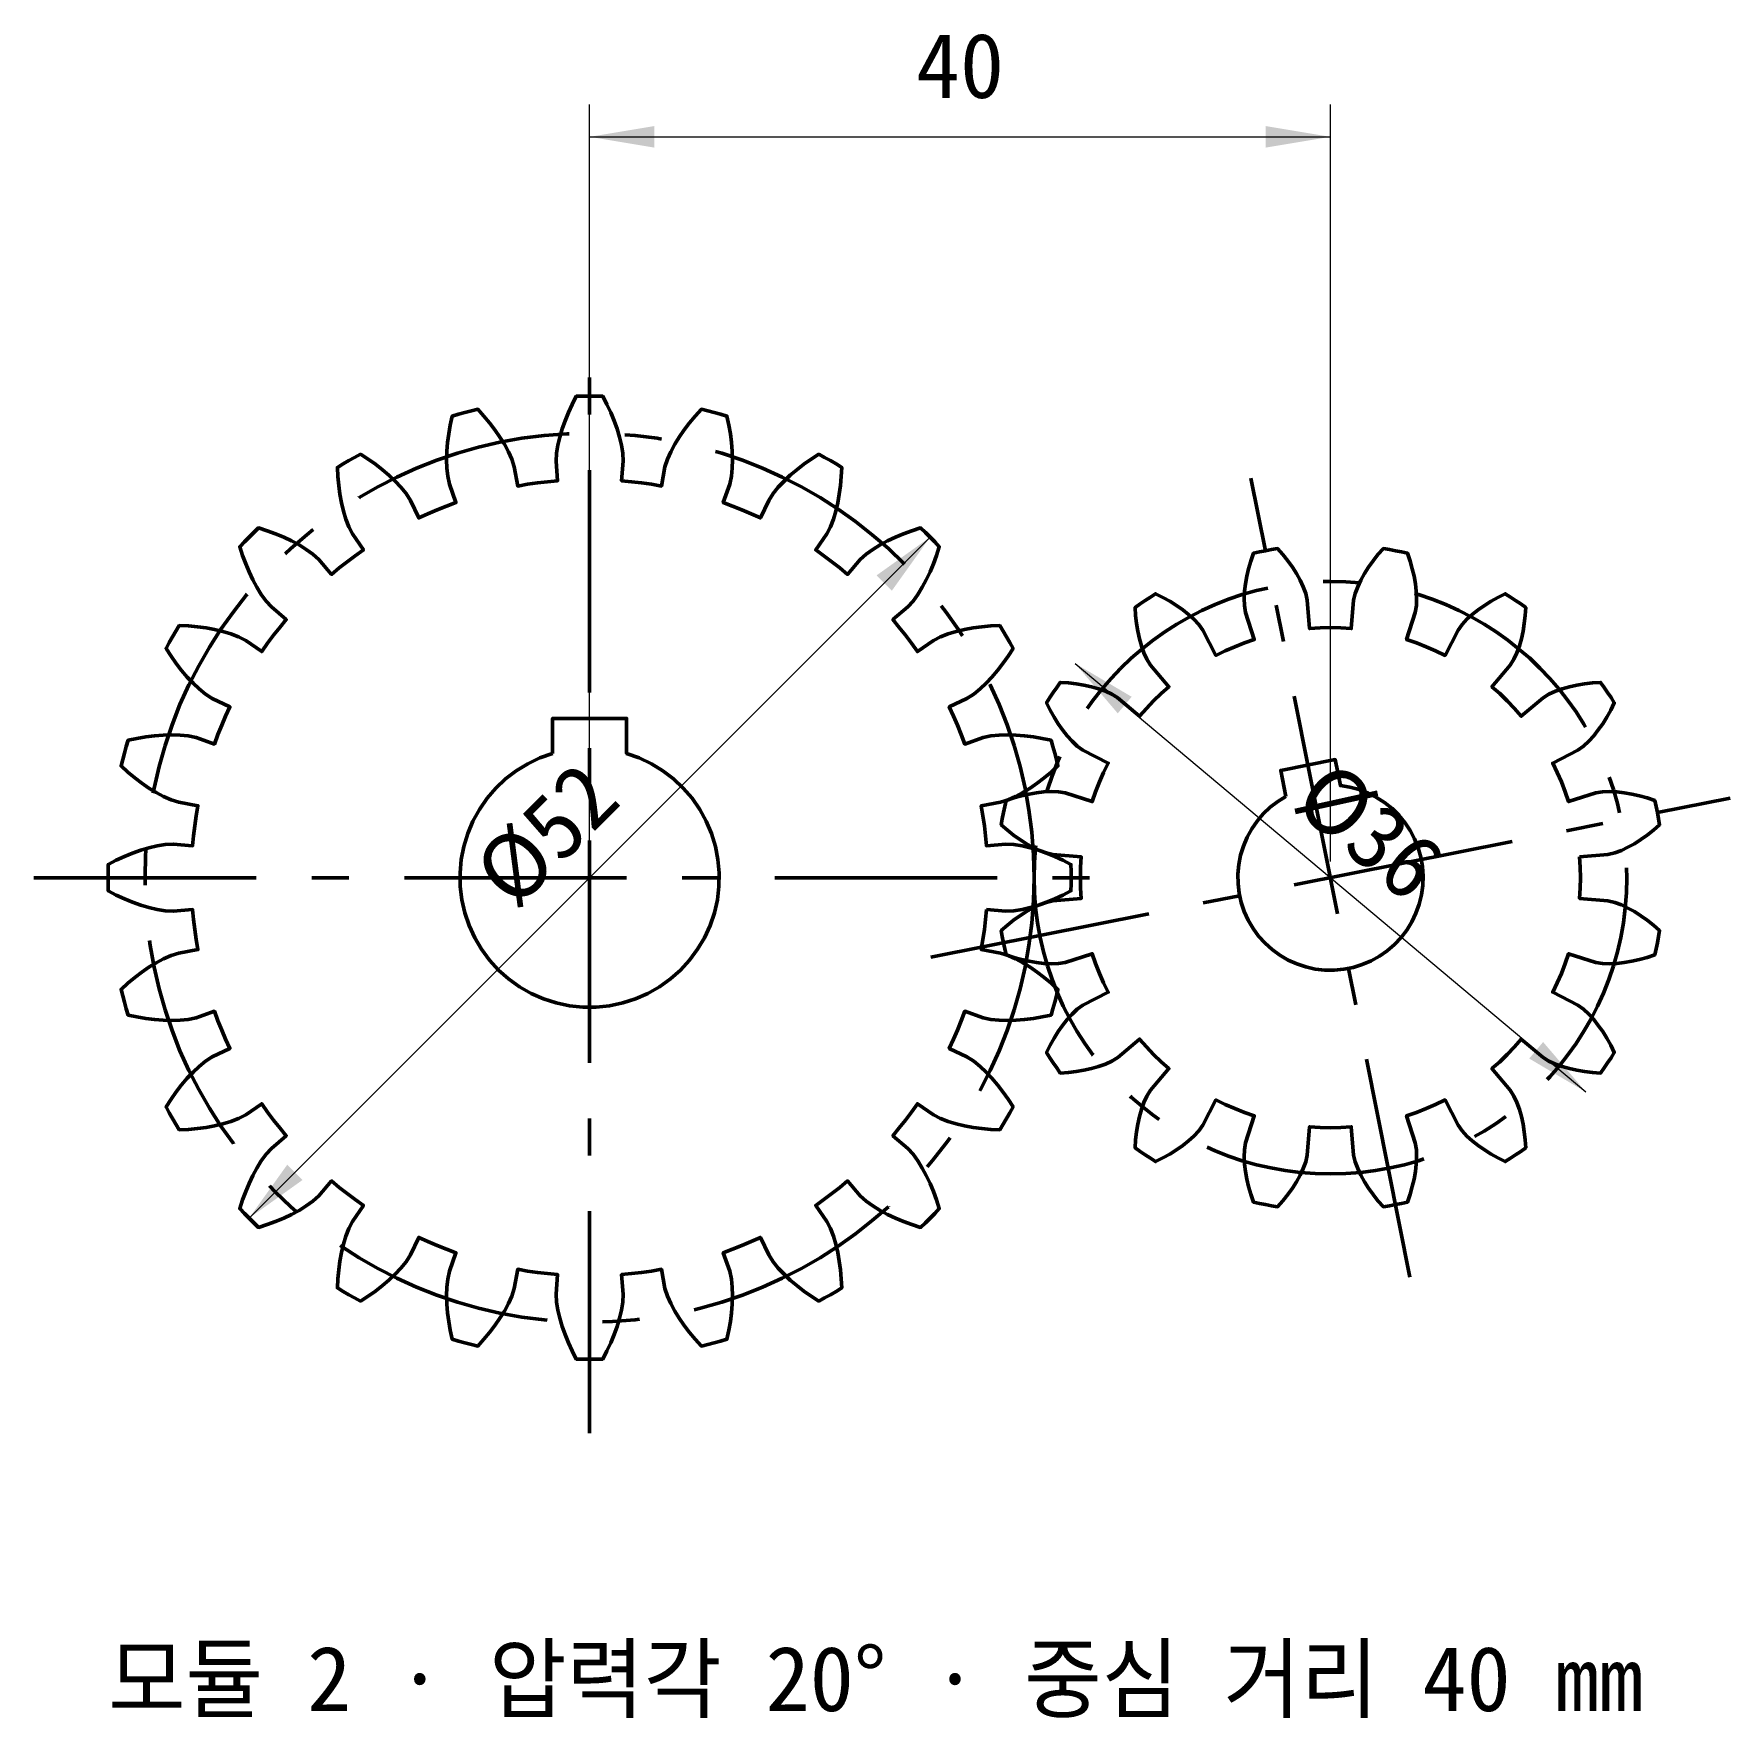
# Model space of a CAD drawing. Header units: millimetres. Extents: x -30 to 61.6, y -45.4 to 45.6.
import ezdxf
from ezdxf.enums import TextEntityAlignment as Align

# ---------------------------------------------------------------- set-up
doc = ezdxf.new("R2010")
doc.units = ezdxf.units.MM
doc.linetypes.add('CENTER', pattern=[20, 12, -3, 2, -3])
doc.layers.add('문자', color=7, linetype='CONTINUOUS', lineweight=25)
doc.layers.add('외형선', color=7, linetype='CONTINUOUS', lineweight=50)
doc.layers.add('치수', color=8, linetype='CONTINUOUS', lineweight=18, true_color=0x2fa36b)

msp = doc.modelspace()

# ---------------------------------------------------------------- linework, layer by layer
at = {"layer": '외형선', "linetype": 'CENTER'}
for p, q in [((0, -30), (0, 30)), ((44.291987, -21.577276), (35.708013, 21.577276)), ((18.422724, -4.291987), (61.577276, 4.291987)), ((-30, 0), (30, 0))]:
    msp.add_line(p, q, dxfattribs=at)
at = {"layer": '외형선'}
for points in [[(21.430627, -1.725757), (22.479853, -1.810249), (22.91387, -1.788269), (23.351372, -1.717757), (23.790707, -1.613962), (24.231035, -1.481979), (24.671701, -1.324597), (25.112129, -1.143603), (25.551784, -0.940248), (25.990154, -0.71546), (25.997538, -0.357764), (26, 0), (25.997538, 0.357764), (25.990154, 0.71546), (25.551784, 0.940248), (25.112129, 1.143603), (24.671701, 1.324597), (24.231035, 1.481979), (23.790707, 1.613962), (23.351372, 1.717757), (22.91387, 1.788269), (22.479853, 1.810249), (21.430627, 1.725757), (21.380173, 2.266759), (21.316065, 2.806313), (21.238342, 3.344075), (21.147055, 3.879701), (22.182398, 4.069648), (22.595937, 4.203211), (23.000282, 4.384554), (23.397782, 4.59852), (23.788947, 4.839971), (24.173864, 5.106043), (24.552441, 5.394861), (24.924482, 5.705079), (25.289736, 6.035666), (25.20429, 6.383085), (25.114071, 6.729295), (25.019098, 7.074231), (24.919386, 7.417828), (24.437774, 7.521498), (23.960468, 7.604133), (23.488202, 7.664969), (23.021818, 7.702935), (22.562334, 7.716455), (22.111105, 7.703006), (21.670261, 7.657881), (21.245344, 7.566781), (20.253737, 7.213608), (20.064981, 7.723117), (19.86341, 8.227694), (19.649153, 8.727016), (19.422346, 9.220764), (20.373248, 9.672205), (20.738128, 9.908249), (21.08176, 10.188064), (21.410337, 10.497621), (21.725681, 10.832086), (22.028619, 11.188716), (22.319544, 11.565675), (22.598618, 11.961613), (22.865864, 12.37547), (22.693411, 12.688937), (22.51666, 13), (22.335647, 13.308602), (22.150404, 13.614684), (21.65837, 13.590171), (21.17594, 13.546454), (20.704021, 13.482985), (20.243702, 13.398949), (19.796375, 13.293085), (19.364003, 13.163308), (18.949859, 13.005621), (18.562999, 12.807648), (17.696588, 12.209863), (17.382393, 12.653158), (17.057097, 13.088371), (16.720906, 13.515225), (16.374036, 13.933447), (17.175696, 14.615617), (17.46705, 14.938056), (17.726552, 15.297276), (17.963813, 15.681327), (18.181846, 16.086011), (18.382159, 16.508895), (18.565607, 16.948307), (18.732696, 17.402984), (18.883721, 17.871908), (18.636013, 18.130058), (18.384776, 18.384776), (18.130058, 18.636013), (17.871908, 18.883721), (17.402984, 18.732696), (16.948307, 18.565607), (16.508895, 18.382159), (16.086011, 18.181846), (15.681327, 17.963813), (15.297276, 17.726552), (14.938056, 17.46705), (14.615617, 17.175696), (13.933447, 16.374036), (13.515225, 16.720906), (13.088371, 17.057097), (12.653158, 17.382393), (12.209863, 17.696588), (12.807648, 18.562999), (13.005621, 18.949859), (13.163308, 19.364003), (13.293085, 19.796375), (13.398949, 20.243702), (13.482985, 20.704021), (13.546454, 21.17594), (13.590171, 21.65837), (13.614684, 22.150404), (13.308602, 22.335647), (13, 22.51666), (12.688937, 22.693411), (12.37547, 22.865864), (11.961613, 22.598618), (11.565675, 22.319544), (11.188716, 22.028619), (10.832086, 21.725681), (10.497621, 21.410337), (10.188064, 21.08176), (9.908249, 20.738128), (9.672205, 20.373248), (9.220764, 19.422346), (8.727016, 19.649153), (8.227694, 19.86341), (7.723117, 20.064981), (7.213608, 20.253737), (7.566781, 21.245344), (7.657881, 21.670261), (7.703006, 22.111105), (7.716455, 22.562334), (7.702935, 23.021818), (7.664969, 23.488202), (7.604133, 23.960468), (7.521498, 24.437774), (7.417828, 24.919386), (7.074231, 25.019098), (6.729295, 25.114071), (6.383085, 25.20429), (6.035666, 25.289736), (5.705079, 24.924482), (5.394861, 24.552441), (5.106043, 24.173864), (4.839971, 23.788947), (4.59852, 23.397782), (4.384554, 23.000282), (4.203211, 22.595937), (4.069648, 22.182398), (3.879701, 21.147055), (3.344075, 21.238342), (2.806313, 21.316065), (2.266759, 21.380173), (1.725757, 21.430627), (1.810249, 22.479853), (1.788269, 22.91387), (1.717757, 23.351372), (1.613962, 23.790707), (1.481979, 24.231035), (1.324597, 24.671701), (1.143603, 25.112129), (0.940248, 25.551784), (0.71546, 25.990154), (0.357764, 25.997538), (0, 26), (-0.357764, 25.997538), (-0.71546, 25.990154), (-0.940248, 25.551784), (-1.143603, 25.112129), (-1.324597, 24.671701), (-1.481979, 24.231035), (-1.613962, 23.790707), (-1.717757, 23.351372), (-1.788269, 22.91387), (-1.810249, 22.479853), (-1.725757, 21.430627), (-2.266759, 21.380173), (-2.806313, 21.316065), (-3.344075, 21.238342), (-3.879701, 21.147055), (-4.069648, 22.182398), (-4.203211, 22.595937), (-4.384554, 23.000282), (-4.59852, 23.397782), (-4.839971, 23.788947), (-5.106043, 24.173864), (-5.394861, 24.552441), (-5.705079, 24.924482), (-6.035666, 25.289736), (-6.383085, 25.20429), (-6.729295, 25.114071), (-7.074231, 25.019098), (-7.417828, 24.919386), (-7.521498, 24.437774), (-7.604133, 23.960468), (-7.664969, 23.488202), (-7.702935, 23.021818), (-7.716455, 22.562334), (-7.703006, 22.111105), (-7.657881, 21.670261), (-7.566781, 21.245344), (-7.213608, 20.253737), (-7.723117, 20.064981), (-8.227694, 19.86341), (-8.727016, 19.649153), (-9.220764, 19.422346), (-9.672205, 20.373248), (-9.908249, 20.738128), (-10.188064, 21.08176), (-10.497621, 21.410337), (-10.832086, 21.725681), (-11.188716, 22.028619), (-11.565675, 22.319544), (-11.961613, 22.598618), (-12.37547, 22.865864), (-12.688937, 22.693411), (-13, 22.51666), (-13.308602, 22.335647), (-13.614684, 22.150404), (-13.590171, 21.65837), (-13.546454, 21.17594), (-13.482985, 20.704021), (-13.398949, 20.243702), (-13.293085, 19.796375), (-13.163308, 19.364003), (-13.005621, 18.949859), (-12.807648, 18.562999), (-12.209863, 17.696588), (-12.653158, 17.382393), (-13.088371, 17.057097), (-13.515225, 16.720906), (-13.933447, 16.374036), (-14.615617, 17.175696), (-14.938056, 17.46705), (-15.297276, 17.726552), (-15.681327, 17.963813), (-16.086011, 18.181846), (-16.508895, 18.382159), (-16.948307, 18.565607), (-17.402984, 18.732696), (-17.871908, 18.883721), (-18.130058, 18.636013), (-18.384776, 18.384776), (-18.636013, 18.130058), (-18.883721, 17.871908), (-18.732696, 17.402984), (-18.565607, 16.948307), (-18.382159, 16.508895), (-18.181846, 16.086011), (-17.963813, 15.681327), (-17.726552, 15.297276), (-17.46705, 14.938056), (-17.175696, 14.615617), (-16.374036, 13.933447), (-16.720906, 13.515225), (-17.057097, 13.088371), (-17.382393, 12.653158), (-17.696588, 12.209863), (-18.562999, 12.807648), (-18.949859, 13.005621), (-19.364003, 13.163308), (-19.796375, 13.293085), (-20.243702, 13.398949), (-20.704021, 13.482985), (-21.17594, 13.546454), (-21.65837, 13.590171), (-22.150404, 13.614684), (-22.335647, 13.308602), (-22.51666, 13), (-22.693411, 12.688937), (-22.865864, 12.37547), (-22.598618, 11.961613), (-22.319544, 11.565675), (-22.028619, 11.188716), (-21.725681, 10.832086), (-21.410337, 10.497621), (-21.08176, 10.188064), (-20.738128, 9.908249), (-20.373248, 9.672205), (-19.422346, 9.220764), (-19.649153, 8.727016), (-19.86341, 8.227694), (-20.064981, 7.723117), (-20.253737, 7.213608), (-21.245344, 7.566781), (-21.670261, 7.657881), (-22.111105, 7.703006), (-22.562334, 7.716455), (-23.021818, 7.702935), (-23.488202, 7.664969), (-23.960468, 7.604133), (-24.437774, 7.521498), (-24.919386, 7.417828), (-25.019098, 7.074231), (-25.114071, 6.729295), (-25.20429, 6.383085), (-25.289736, 6.035666), (-24.924482, 5.705079), (-24.552441, 5.394861), (-24.173864, 5.106043), (-23.788947, 4.839971), (-23.397782, 4.59852), (-23.000282, 4.384554), (-22.595937, 4.203211), (-22.182398, 4.069648), (-21.147055, 3.879701), (-21.238342, 3.344075), (-21.316065, 2.806313), (-21.380173, 2.266759), (-21.430627, 1.725757), (-22.479853, 1.810249), (-22.91387, 1.788269), (-23.351372, 1.717757), (-23.790707, 1.613962), (-24.231035, 1.481979), (-24.671701, 1.324597), (-25.112129, 1.143603), (-25.551784, 0.940248), (-25.990154, 0.71546), (-25.997538, 0.357764), (-26, 0), (-25.997538, -0.357764), (-25.990154, -0.71546), (-25.551784, -0.940248), (-25.112129, -1.143603), (-24.671701, -1.324597), (-24.231035, -1.481979), (-23.790707, -1.613962), (-23.351372, -1.717757), (-22.91387, -1.788269), (-22.479853, -1.810249), (-21.430627, -1.725757), (-21.380173, -2.266759), (-21.316065, -2.806313), (-21.238342, -3.344075), (-21.147055, -3.879701), (-22.182398, -4.069648), (-22.595937, -4.203211), (-23.000282, -4.384554), (-23.397782, -4.59852), (-23.788947, -4.839971), (-24.173864, -5.106043), (-24.552441, -5.394861), (-24.924482, -5.705079), (-25.289736, -6.035666), (-25.20429, -6.383085), (-25.114071, -6.729295), (-25.019098, -7.074231), (-24.919386, -7.417828), (-24.437774, -7.521498), (-23.960468, -7.604133), (-23.488202, -7.664969), (-23.021818, -7.702935), (-22.562334, -7.716455), (-22.111105, -7.703006), (-21.670261, -7.657881), (-21.245344, -7.566781), (-20.253737, -7.213608), (-20.064981, -7.723117), (-19.86341, -8.227694), (-19.649153, -8.727016), (-19.422346, -9.220764), (-20.373248, -9.672205), (-20.738128, -9.908249), (-21.08176, -10.188064), (-21.410337, -10.497621), (-21.725681, -10.832086), (-22.028619, -11.188716), (-22.319544, -11.565675), (-22.598618, -11.961613), (-22.865864, -12.37547), (-22.693411, -12.688937), (-22.51666, -13), (-22.335647, -13.308602), (-22.150404, -13.614684), (-21.65837, -13.590171), (-21.17594, -13.546454), (-20.704021, -13.482985), (-20.243702, -13.398949), (-19.796375, -13.293085), (-19.364003, -13.163308), (-18.949859, -13.005621), (-18.562999, -12.807648), (-17.696588, -12.209863), (-17.382393, -12.653158), (-17.057097, -13.088371), (-16.720906, -13.515225), (-16.374036, -13.933447), (-17.175696, -14.615617), (-17.46705, -14.938056), (-17.726552, -15.297276), (-17.963813, -15.681327), (-18.181846, -16.086011), (-18.382159, -16.508895), (-18.565607, -16.948307), (-18.732696, -17.402984), (-18.883721, -17.871908), (-18.636013, -18.130058), (-18.384776, -18.384776), (-18.130058, -18.636013), (-17.871908, -18.883721), (-17.402984, -18.732696), (-16.948307, -18.565607), (-16.508895, -18.382159), (-16.086011, -18.181846), (-15.681327, -17.963813), (-15.297276, -17.726552), (-14.938056, -17.46705), (-14.615617, -17.175696), (-13.933447, -16.374036), (-13.515225, -16.720906), (-13.088371, -17.057097), (-12.653158, -17.382393), (-12.209863, -17.696588), (-12.807648, -18.562999), (-13.005621, -18.949859), (-13.163308, -19.364003), (-13.293085, -19.796375), (-13.398949, -20.243702), (-13.482985, -20.704021), (-13.546454, -21.17594), (-13.590171, -21.65837), (-13.614684, -22.150404), (-13.308602, -22.335647), (-13, -22.51666), (-12.688937, -22.693411), (-12.37547, -22.865864), (-11.961613, -22.598618), (-11.565675, -22.319544), (-11.188716, -22.028619), (-10.832086, -21.725681), (-10.497621, -21.410337), (-10.188064, -21.08176), (-9.908249, -20.738128), (-9.672205, -20.373248), (-9.220764, -19.422346), (-8.727016, -19.649153), (-8.227694, -19.86341), (-7.723117, -20.064981), (-7.213608, -20.253737), (-7.566781, -21.245344), (-7.657881, -21.670261), (-7.703006, -22.111105), (-7.716455, -22.562334), (-7.702935, -23.021818), (-7.664969, -23.488202), (-7.604133, -23.960468), (-7.521498, -24.437774), (-7.417828, -24.919386), (-7.074231, -25.019098), (-6.729295, -25.114071), (-6.383085, -25.20429), (-6.035666, -25.289736), (-5.705079, -24.924482), (-5.394861, -24.552441), (-5.106043, -24.173864), (-4.839971, -23.788947), (-4.59852, -23.397782), (-4.384554, -23.000282), (-4.203211, -22.595937), (-4.069648, -22.182398), (-3.879701, -21.147055), (-3.344075, -21.238342), (-2.806313, -21.316065), (-2.266759, -21.380173), (-1.725757, -21.430627), (-1.810249, -22.479853), (-1.788269, -22.91387), (-1.717757, -23.351372), (-1.613962, -23.790707), (-1.481979, -24.231035), (-1.324597, -24.671701), (-1.143603, -25.112129), (-0.940248, -25.551784), (-0.71546, -25.990154), (-0.357764, -25.997538), (0, -26), (0.357764, -25.997538), (0.71546, -25.990154), (0.940248, -25.551784), (1.143603, -25.112129), (1.324597, -24.671701), (1.481979, -24.231035), (1.613962, -23.790707), (1.717757, -23.351372), (1.788269, -22.91387), (1.810249, -22.479853), (1.725757, -21.430627), (2.266759, -21.380173), (2.806313, -21.316065), (3.344075, -21.238342), (3.879701, -21.147055), (4.069648, -22.182398), (4.203211, -22.595937), (4.384554, -23.000282), (4.59852, -23.397782), (4.839971, -23.788947), (5.106043, -24.173864), (5.394861, -24.552441), (5.705079, -24.924482), (6.035666, -25.289736), (6.383085, -25.20429), (6.729295, -25.114071), (7.074231, -25.019098), (7.417828, -24.919386), (7.521498, -24.437774), (7.604133, -23.960468), (7.664969, -23.488202), (7.702935, -23.021818), (7.716455, -22.562334), (7.703006, -22.111105), (7.657881, -21.670261), (7.566781, -21.245344), (7.213608, -20.253737), (7.723117, -20.064981), (8.227694, -19.86341), (8.727016, -19.649153), (9.220764, -19.422346), (9.672205, -20.373248), (9.908249, -20.738128), (10.188064, -21.08176), (10.497621, -21.410337), (10.832086, -21.725681), (11.188716, -22.028619), (11.565675, -22.319544), (11.961613, -22.598618), (12.37547, -22.865864), (12.688937, -22.693411), (13, -22.51666), (13.308602, -22.335647), (13.614684, -22.150404), (13.590171, -21.65837), (13.546454, -21.17594), (13.482985, -20.704021), (13.398949, -20.243702), (13.293085, -19.796375), (13.163308, -19.364003), (13.005621, -18.949859), (12.807648, -18.562999), (12.209863, -17.696588), (12.653158, -17.382393), (13.088371, -17.057097), (13.515225, -16.720906), (13.933447, -16.374036), (14.615617, -17.175696), (14.938056, -17.46705), (15.297276, -17.726552), (15.681327, -17.963813), (16.086011, -18.181846), (16.508895, -18.382159), (16.948307, -18.565607), (17.402984, -18.732696), (17.871908, -18.883721), (18.130058, -18.636013), (18.384776, -18.384776), (18.636013, -18.130058), (18.883721, -17.871908), (18.732696, -17.402984), (18.565607, -16.948307), (18.382159, -16.508895), (18.181846, -16.086011), (17.963813, -15.681327), (17.726552, -15.297276), (17.46705, -14.938056), (17.175696, -14.615617), (16.374036, -13.933447), (16.720906, -13.515225), (17.057097, -13.088371), (17.382393, -12.653158), (17.696588, -12.209863), (18.562999, -12.807648), (18.949859, -13.005621), (19.364003, -13.163308), (19.796375, -13.293085), (20.243702, -13.398949), (20.704021, -13.482985), (21.17594, -13.546454), (21.65837, -13.590171), (22.150404, -13.614684), (22.335647, -13.308602), (22.51666, -13), (22.693411, -12.688937), (22.865864, -12.37547), (22.598618, -11.961613), (22.319544, -11.565675), (22.028619, -11.188716), (21.725681, -10.832086), (21.410337, -10.497621), (21.08176, -10.188064), (20.738128, -9.908249), (20.373248, -9.672205), (19.422346, -9.220764), (19.649153, -8.727016), (19.86341, -8.227694), (20.064981, -7.723117), (20.253737, -7.213608), (21.245344, -7.566781), (21.670261, -7.657881), (22.111105, -7.703006), (22.562334, -7.716455), (23.021818, -7.702935), (23.488202, -7.664969), (23.960468, -7.604133), (24.437774, -7.521498), (24.919386, -7.417828), (25.019098, -7.074231), (25.114071, -6.729295), (25.20429, -6.383085), (25.289736, -6.035666), (24.924482, -5.705079), (24.552441, -5.394861), (24.173864, -5.106043), (23.788947, -4.839971), (23.397782, -4.59852), (23.000282, -4.384554), (22.595937, -4.203211), (22.182398, -4.069648), (21.147055, -3.879701), (21.238342, -3.344075), (21.316065, -2.806313), (21.380173, -2.266759)], [(53.453223, 1.122852), (54.982986, 1.250531), (55.347592, 1.336754), (55.707594, 1.470883), (56.063611, 1.638178), (56.415437, 1.833736), (56.762677, 2.054862), (57.104854, 2.299808), (57.441447, 2.567327), (57.771905, 2.856464), (57.716049, 3.184589), (57.654135, 3.511626), (57.586185, 3.837462), (57.512221, 4.161985), (57.096269, 4.302652), (56.682923, 4.420999), (56.273056, 4.516354), (55.867627, 4.587764), (55.467745, 4.633798), (55.074807, 4.652118), (54.69088, 4.638269), (54.321031, 4.578401), (52.858854, 4.110946), (52.6766, 4.64261), (52.472374, 5.166226), (52.24653, 5.680889), (51.999461, 6.185705), (53.363916, 6.88908), (53.667772, 7.108269), (53.949042, 7.369954), (54.213938, 7.660757), (54.464146, 7.976067), (54.700333, 8.313244), (54.922726, 8.67049), (55.131322, 9.046453), (55.325978, 9.440042), (55.148806, 9.721815), (54.966453, 10.000264), (54.778983, 10.275294), (54.58646, 10.54681), (54.148339, 10.517591), (53.721168, 10.468749), (53.306009, 10.399996), (52.904114, 10.31082), (52.517055, 10.200321), (52.147017, 10.066875), (51.797614, 9.907158), (51.47883, 9.710312), (50.306841, 8.718889), (49.935001, 9.140337), (49.545942, 9.545942), (49.140337, 9.935001), (48.718889, 10.306841), (49.710312, 11.47883), (49.907158, 11.797614), (50.066875, 12.147017), (50.200321, 12.517055), (50.31082, 12.904114), (50.399996, 13.306009), (50.468749, 13.721168), (50.517591, 14.148339), (50.54681, 14.58646), (50.275294, 14.778983), (50.000264, 14.966453), (49.721815, 15.148806), (49.440042, 15.325978), (49.046453, 15.131322), (48.67049, 14.922726), (48.313244, 14.700333), (47.976067, 14.464146), (47.660757, 14.213938), (47.369954, 13.949042), (47.108269, 13.667772), (46.88908, 13.363916), (46.185705, 11.999461), (45.680889, 12.24653), (45.166226, 12.472374), (44.64261, 12.6766), (44.110946, 12.858854), (44.578401, 14.321031), (44.638269, 14.69088), (44.652118, 15.074807), (44.633798, 15.467745), (44.587764, 15.867627), (44.516354, 16.273056), (44.420999, 16.682923), (44.302652, 17.096269), (44.161985, 17.512221), (43.837462, 17.586185), (43.511626, 17.654135), (43.184589, 17.716049), (42.856464, 17.771905), (42.567327, 17.441447), (42.299808, 17.104854), (42.054862, 16.762677), (41.833736, 16.415437), (41.638178, 16.063611), (41.470883, 15.707594), (41.336754, 15.347592), (41.250531, 14.982986), (41.122852, 13.453223), (40.561913, 13.488301), (40, 13.5), (39.438087, 13.488301), (38.877148, 13.453223), (38.749469, 14.982986), (38.663246, 15.347592), (38.529117, 15.707594), (38.361822, 16.063611), (38.166264, 16.415437), (37.945138, 16.762677), (37.700192, 17.104854), (37.432673, 17.441447), (37.143536, 17.771905), (36.815411, 17.716049), (36.488374, 17.654135), (36.162538, 17.586185), (35.838015, 17.512221), (35.697348, 17.096269), (35.579001, 16.682923), (35.483646, 16.273056), (35.412236, 15.867627), (35.366202, 15.467745), (35.347882, 15.074807), (35.361731, 14.69088), (35.421599, 14.321031), (35.889054, 12.858854), (35.35739, 12.6766), (34.833774, 12.472374), (34.319111, 12.24653), (33.814295, 11.999461), (33.11092, 13.363916), (32.891731, 13.667772), (32.630046, 13.949042), (32.339243, 14.213938), (32.023933, 14.464146), (31.686756, 14.700333), (31.32951, 14.922726), (30.953547, 15.131322), (30.559958, 15.325978), (30.278185, 15.148806), (29.999736, 14.966453), (29.724706, 14.778983), (29.45319, 14.58646), (29.482409, 14.148339), (29.531251, 13.721168), (29.600004, 13.306009), (29.68918, 12.904114), (29.799679, 12.517055), (29.933125, 12.147017), (30.092842, 11.797614), (30.289688, 11.47883), (31.281111, 10.306841), (30.859663, 9.935001), (30.454058, 9.545942), (30.064999, 9.140337), (29.693159, 8.718889), (28.52117, 9.710312), (28.202386, 9.907158), (27.852983, 10.066875), (27.482945, 10.200321), (27.095886, 10.31082), (26.693991, 10.399996), (26.278832, 10.468749), (25.851661, 10.517591), (25.41354, 10.54681), (25.221017, 10.275294), (25.033547, 10.000264), (24.851194, 9.721815), (24.674022, 9.440042), (24.868678, 9.046453), (25.077274, 8.67049), (25.299667, 8.313244), (25.535854, 7.976067), (25.786062, 7.660757), (26.050958, 7.369954), (26.332228, 7.108269), (26.636084, 6.88908), (28.000539, 6.185705), (27.75347, 5.680889), (27.527626, 5.166226), (27.3234, 4.64261), (27.141146, 4.110946), (25.678969, 4.578401), (25.30912, 4.638269), (24.925193, 4.652118), (24.532255, 4.633798), (24.132373, 4.587764), (23.726944, 4.516354), (23.317077, 4.420999), (22.903731, 4.302652), (22.487779, 4.161985), (22.413815, 3.837462), (22.345865, 3.511626), (22.283951, 3.184589), (22.228095, 2.856464), (22.558553, 2.567327), (22.895146, 2.299808), (23.237323, 2.054862), (23.584563, 1.833736), (23.936389, 1.638178), (24.292406, 1.470883), (24.652408, 1.336754), (25.017014, 1.250531), (26.546777, 1.122852), (26.511699, 0.561913), (26.5, 0), (26.511699, -0.561913), (26.546777, -1.122852), (25.017014, -1.250531), (24.652408, -1.336754), (24.292406, -1.470883), (23.936389, -1.638178), (23.584563, -1.833736), (23.237323, -2.054862), (22.895146, -2.299808), (22.558553, -2.567327), (22.228095, -2.856464), (22.283951, -3.184589), (22.345865, -3.511626), (22.413815, -3.837462), (22.487779, -4.161985), (22.903731, -4.302652), (23.317077, -4.420999), (23.726944, -4.516354), (24.132373, -4.587764), (24.532255, -4.633798), (24.925193, -4.652118), (25.30912, -4.638269), (25.678969, -4.578401), (27.141146, -4.110946), (27.3234, -4.64261), (27.527626, -5.166226), (27.75347, -5.680889), (28.000539, -6.185705), (26.636084, -6.88908), (26.332228, -7.108269), (26.050958, -7.369954), (25.786062, -7.660757), (25.535854, -7.976067), (25.299667, -8.313244), (25.077274, -8.67049), (24.868678, -9.046453), (24.674022, -9.440042), (24.851194, -9.721815), (25.033547, -10.000264), (25.221017, -10.275294), (25.41354, -10.54681), (25.851661, -10.517591), (26.278832, -10.468749), (26.693991, -10.399996), (27.095886, -10.31082), (27.482945, -10.200321), (27.852983, -10.066875), (28.202386, -9.907158), (28.52117, -9.710312), (29.693159, -8.718889), (30.064999, -9.140337), (30.454058, -9.545942), (30.859663, -9.935001), (31.281111, -10.306841), (30.289688, -11.47883), (30.092842, -11.797614), (29.933125, -12.147017), (29.799679, -12.517055), (29.68918, -12.904114), (29.600004, -13.306009), (29.531251, -13.721168), (29.482409, -14.148339), (29.45319, -14.58646), (29.724706, -14.778983), (29.999736, -14.966453), (30.278185, -15.148806), (30.559958, -15.325978), (30.953547, -15.131322), (31.32951, -14.922726), (31.686756, -14.700333), (32.023933, -14.464146), (32.339243, -14.213938), (32.630046, -13.949042), (32.891731, -13.667772), (33.11092, -13.363916), (33.814295, -11.999461), (34.319111, -12.24653), (34.833774, -12.472374), (35.35739, -12.6766), (35.889054, -12.858854), (35.421599, -14.321031), (35.361731, -14.69088), (35.347882, -15.074807), (35.366202, -15.467745), (35.412236, -15.867627), (35.483646, -16.273056), (35.579001, -16.682923), (35.697348, -17.096269), (35.838015, -17.512221), (36.162538, -17.586185), (36.488374, -17.654135), (36.815411, -17.716049), (37.143536, -17.771905), (37.432673, -17.441447), (37.700192, -17.104854), (37.945138, -16.762677), (38.166264, -16.415437), (38.361822, -16.063611), (38.529117, -15.707594), (38.663246, -15.347592), (38.749469, -14.982986), (38.877148, -13.453223), (39.438087, -13.488301), (40, -13.5), (40.561913, -13.488301), (41.122852, -13.453223), (41.250531, -14.982986), (41.336754, -15.347592), (41.470883, -15.707594), (41.638178, -16.063611), (41.833736, -16.415437), (42.054862, -16.762677), (42.299808, -17.104854), (42.567327, -17.441447), (42.856464, -17.771905), (43.184589, -17.716049), (43.511626, -17.654135), (43.837462, -17.586185), (44.161985, -17.512221), (44.302652, -17.096269), (44.420999, -16.682923), (44.516354, -16.273056), (44.587764, -15.867627), (44.633798, -15.467745), (44.652118, -15.074807), (44.638269, -14.69088), (44.578401, -14.321031), (44.110946, -12.858854), (44.64261, -12.6766), (45.166226, -12.472374), (45.680889, -12.24653), (46.185705, -11.999461), (46.88908, -13.363916), (47.108269, -13.667772), (47.369954, -13.949042), (47.660757, -14.213938), (47.976067, -14.464146), (48.313244, -14.700333), (48.67049, -14.922726), (49.046453, -15.131322), (49.440042, -15.325978), (49.721815, -15.148806), (50.000264, -14.966453), (50.275294, -14.778983), (50.54681, -14.58646), (50.517591, -14.148339), (50.468749, -13.721168), (50.399996, -13.306009), (50.31082, -12.904114), (50.200321, -12.517055), (50.066875, -12.147017), (49.907158, -11.797614), (49.710312, -11.47883), (48.718889, -10.306841), (49.140337, -9.935001), (49.545942, -9.545942), (49.935001, -9.140337), (50.306841, -8.718889), (51.47883, -9.710312), (51.797614, -9.907158), (52.147017, -10.066875), (52.517055, -10.200321), (52.904114, -10.31082), (53.306009, -10.399996), (53.721168, -10.468749), (54.148339, -10.517591), (54.58646, -10.54681), (54.778983, -10.275294), (54.966453, -10.000264), (55.148806, -9.721815), (55.325978, -9.440042), (55.131322, -9.046453), (54.922726, -8.67049), (54.700333, -8.313244), (54.464146, -7.976067), (54.213938, -7.660757), (53.949042, -7.369954), (53.667772, -7.108269), (53.363916, -6.88908), (51.999461, -6.185705), (52.24653, -5.680889), (52.472374, -5.166226), (52.6766, -4.64261), (52.858854, -4.110946), (54.321031, -4.578401), (54.69088, -4.638269), (55.074807, -4.652118), (55.467745, -4.633798), (55.867627, -4.587764), (56.273056, -4.516354), (56.682923, -4.420999), (57.096269, -4.302652), (57.512221, -4.161985), (57.586185, -3.837462), (57.654135, -3.511626), (57.716049, -3.184589), (57.771905, -2.856464), (57.441447, -2.567327), (57.104854, -2.299808), (56.762677, -2.054862), (56.415437, -1.833736), (56.063611, -1.638178), (55.707594, -1.470883), (55.347592, -1.336754), (54.982986, -1.250531), (53.453223, -1.122852), (53.488301, -0.561913), (53.5, 0), (53.488301, 0.561913)], [(-2, 6.708204), (-2.683672, 6.46513), (-3.338509, 6.15259), (-3.957474, 5.773942), (-4.533917, 5.333254), (-5.061644, 4.835262), (-5.534986, 4.285316), (-5.948855, 3.689326), (-6.298805, 3.053695), (-6.581077, 2.385252), (-6.792636, 1.691181), (-6.931211, 0.978938), (-6.995311, 0.256177), (-6.984248, -0.469336), (-6.898142, -1.189807), (-6.737916, -1.897493), (-6.505294, -2.584792), (-6.202774, -3.244317), (-5.833607, -3.868984), (-5.401759, -4.452078), (-4.91187, -4.987337), (-4.369205, -5.469008), (-3.779594, -5.891916), (-3.149372, -6.251516), (-2.485311, -6.543946), (-1.794546, -6.766063), (-1.084499, -6.91548), (-0.362799, -6.990592), (0.362799, -6.990592), (1.084499, -6.91548), (1.794546, -6.766063), (2.485311, -6.543946), (3.149372, -6.251516), (3.779594, -5.891916), (4.369205, -5.469008), (4.91187, -4.987337), (5.401759, -4.452078), (5.833607, -3.868984), (6.202774, -3.244317), (6.505294, -2.584792), (6.737916, -1.897493), (6.898142, -1.189807), (6.984248, -0.469336), (6.995311, 0.256177), (6.931211, 0.978938), (6.792636, 1.691181), (6.581077, 2.385252), (6.298805, 3.053695), (5.948855, 3.689326), (5.534986, 4.285316), (5.061644, 4.835262), (4.533917, 5.333254), (3.957474, 5.773942), (3.338509, 6.15259), (2.683672, 6.46513), (2, 6.708204), (2, 8.6), (-2, 8.6)], [(37.598301, 4.385412), (37.159472, 4.114778), (36.750845, 3.800393), (36.376764, 3.445601), (36.041208, 3.054172), (35.747745, 2.630271), (35.499493, 2.178402), (35.299093, 1.703372), (35.148676, 1.210231), (35.049841, 0.704221), (35.003639, 0.190724), (35.010561, -0.3248), (35.070533, -0.836872), (35.182918, -1.340045), (35.346521, -1.82897), (35.559602, -2.298449), (35.819896, -2.743489), (36.124635, -3.159359), (36.47058, -3.541637), (36.854051, -3.886258), (37.270971, -4.189559), (37.716908, -4.448313), (38.18712, -4.659771), (38.676608, -4.821684), (39.180166, -4.932329), (39.692442, -4.990532), (40.207988, -4.995672), (40.721322, -4.947696), (41.226987, -4.847113), (41.719605, -4.694993), (42.19394, -4.492953), (42.644948, -4.243141), (43.067833, -3.948215), (43.4581, -3.611308), (43.811598, -3.236004), (44.124569, -2.826293), (44.393685, -2.386532), (44.616085, -1.921395), (44.789404, -1.435829), (44.9118, -0.934997), (44.981971, -0.424223), (44.999171, 0.091061), (44.963217, 0.605377), (44.874491, 1.113257), (44.733937, 1.609299), (44.543049, 2.088231), (44.303857, 2.544959), (44.018903, 2.974629), (43.691219, 3.37267), (43.324288, 3.734851), (42.922011, 4.057321), (42.488665, 4.336651), (42.028859, 4.569872), (41.547481, 4.754503), (41.049649, 4.888582), (40.540656, 4.970683), (40.261618, 6.373504), (37.319262, 5.788233)]]:
    msp.add_lwpolyline(points, close=True, dxfattribs=at)
at = {"layer": '외형선', "linetype": 'CENTER'}
for centre, radius in [((0, 0), 24), ((40, 0), 16)]:
    msp.add_circle(centre, radius, dxfattribs=at)
at = {"layer": '치수'}
for p, q in [((0, 0.875), (0, 41.75)), ((40, 0.875), (40, 41.75)), ((0, 40), (40, 40)), ((18.384776, 18.384776), (-18.384776, -18.384776)), ((26.2112, 11.570177), (53.7888, -11.570177))]:
    msp.add_line(p, q, dxfattribs=at)
for points in [[(0, 40), (3.5, 39.416667), (3.5, 40.583333)], [(40, 40), (36.5, 40.583333), (36.5, 39.416667)], [(18.384776, 18.384776), (15.497424, 16.322382), (16.322382, 15.497424)], [(26.2112, 11.570177), (28.517396, 8.873561), (29.267315, 9.76728)], [(53.7888, -11.570177), (51.482604, -8.873561), (50.732685, -9.76728)], [(-18.384776, -18.384776), (-15.497424, -16.322382), (-16.322382, -15.497424)]]:
    msp.add_solid(points, dxfattribs=at)

# ---------------------------------------------------------------- texts
at = {"layer": '문자'}
msp.add_text('모듈 2 · 압력각 20%%d · 중심 거리 40 mm', height=3.5, dxfattribs=at).set_placement((-26, -45))
at = {"layer": '치수'}
msp.add_text('40', height=3.5, dxfattribs=at).set_placement((20, 42.1), align=Align.CENTER)
for s, rotation, p in [('%%c52', 45, (-1.113693, 1.113693)), ('%%c36', 320, (41.01239, 1.20652))]:
    msp.add_text(s, height=3.5, rotation=rotation, dxfattribs=at).set_placement(p, align=Align.CENTER)

doc.saveas('drawing.dxf')
